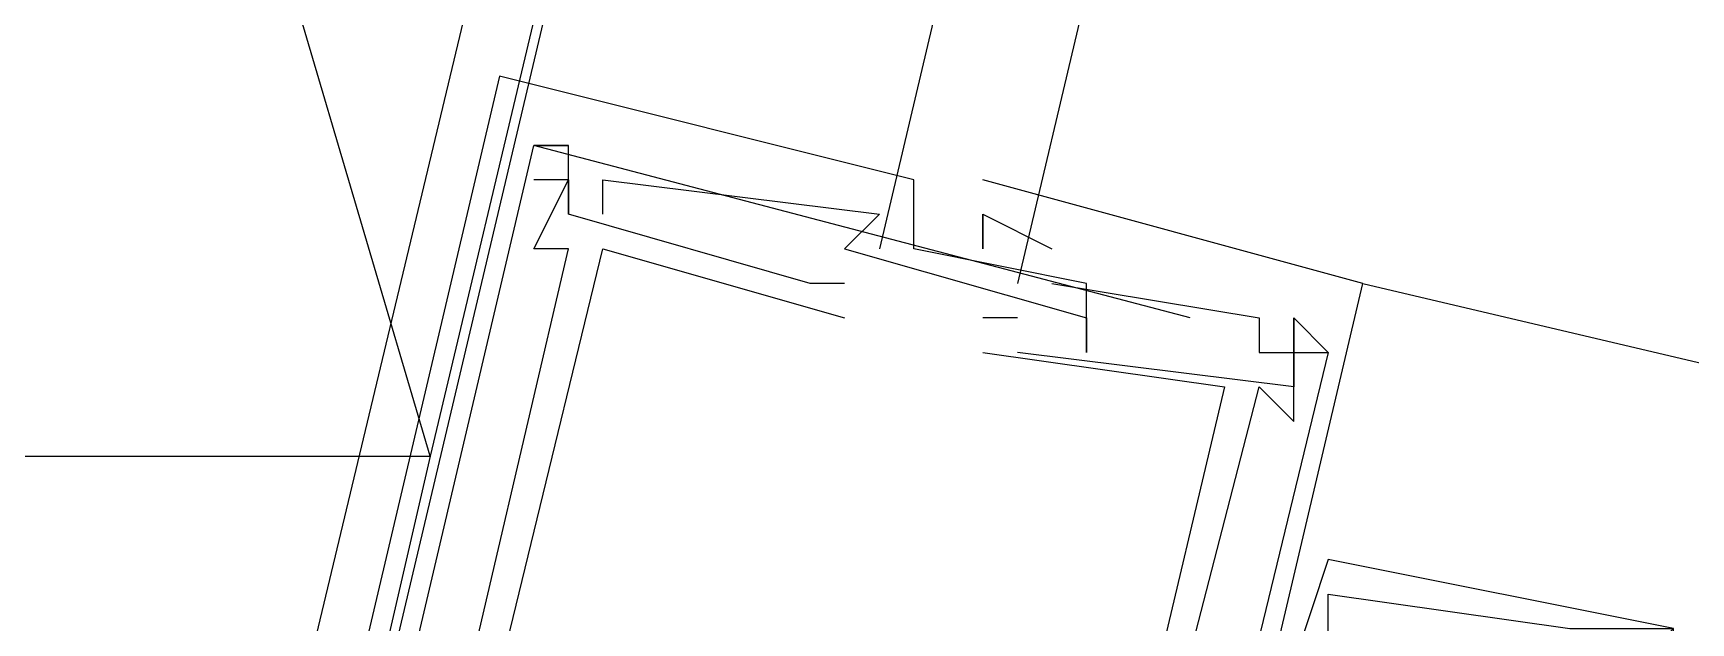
# Model space of a CAD drawing. Header units: feet. Extents: x -84 to 198, y -22 to 181.
# Drawn here: x 108.02 to 108.66, y 95.7 to 95.928 of the extents above; entities that cross this region are included whole.
import ezdxf

# ---------------------------------------------------------------- set-up
doc = ezdxf.new("R2010")
doc.units = ezdxf.units.FT
for name, color, linetype in [('A-AREA-UNIDAD', 30, 'CONTINUOUS'), ('A-LINEA', 7, 'CONTINUOUS'), ('A-MURO-CONCRETO', 8, 'CONTINUOUS')]:
    doc.layers.add(name, color=color, linetype=linetype)

msp = doc.modelspace()

# ---------------------------------------------------------------- linework, layer by layer
at = {"layer": 'A-AREA-UNIDAD'}
msp.add_lwpolyline([(112.128, 111.1644), (109.84, 101.5644), (109.36, 101.5644), (109.44, 101.1733), (108.032, 95.2889), (107.6, 95.1644), (105.12, 95.8933), (106.56, 101.9378), (104.512, 101.5644), (104.4, 101.2978), (103.712, 101.2089), (101.312, 100.3733), (101.28, 100.2133), (100.448, 100.1778), (99.872, 97.8133), (101.6, 97.3333), (101.6, 96.2489), (100.928, 93.4578), (103.648, 92.7644), (104.8, 92.8178), (106.64, 92.3733), (107.2, 92.0533), (107.2, 91.0933), (101.84, 68.5689)], dxfattribs=at)
at = {"layer": 'A-LINEA'}
for p, q in [((112.08, 111.3911), (108.4, 95.8311)), ((108.2, 95.9111), (108.2, 95.9111)), ((108.2, 95.9111), (108.2, 95.9111)), ((108.2, 95.9111), (108.2, 95.9111)), ((108.2, 95.9111), (108.2, 95.9111)), ((108.2, 95.9111), (108.2, 95.9111)), ((108.2, 95.9111), (108.2, 95.9111)), ((108.4667, 95.8178), (108.2133, 95.8844)), ((108.2133, 95.8844), (108.2133, 95.8844)), ((108.2133, 95.8844), (108.2133, 95.8844)), ((108.2133, 95.8844), (108.2133, 95.8844)), ((108.2133, 95.8844), (108.2133, 95.8844)), ((108.2133, 95.8844), (108.2133, 95.8844)), ((108.2133, 95.8844), (108.2133, 95.8844)), ((108.2133, 95.8844), (108.2133, 95.8844)), ((108.2133, 95.8844), (108.2133, 95.8844)), ((108.2133, 95.8844), (108.2133, 95.8844)), ((108.2133, 95.8844), (108.2133, 95.8844)), ((108.2133, 95.8844), (108.2133, 95.8844)), ((108.2133, 95.8844), (108.2133, 95.8844)), ((108.2267, 95.8844), (108.2267, 95.8844)), ((108.2267, 95.8844), (108.2267, 95.8844)), ((108.2267, 95.8844), (108.2267, 95.8844)), ((108.2267, 95.8844), (108.2267, 95.8844)), ((108.2267, 95.8844), (108.2267, 95.8844)), ((108.2267, 95.8844), (108.2267, 95.8844)), ((108.2267, 95.8844), (108.2267, 95.8844)), ((108.2267, 95.8844), (108.2267, 95.8844)), ((108.2267, 95.8844), (108.2267, 95.8844)), ((108.2267, 95.8844), (108.2267, 95.8844)), ((108.2267, 95.8844), (108.2267, 95.8844)), ((108.2267, 95.8844), (108.2267, 95.8844)), ((108.2133, 95.8711), (108.2133, 95.8711)), ((108.2133, 95.8711), (108.2133, 95.8711)), ((108.2133, 95.8711), (108.2133, 95.8711)), ((108.2133, 95.8711), (108.2133, 95.8711)), ((108.2133, 95.8711), (108.2133, 95.8711)), ((108.2133, 95.8711), (108.2133, 95.8711)), ((108.2267, 95.8711), (108.2267, 95.8711)), ((108.2267, 95.8711), (108.2267, 95.8578)), ((108.2267, 95.8711), (108.2267, 95.8711)), ((108.2267, 95.8711), (108.2267, 95.8711)), ((108.2267, 95.8711), (108.2267, 95.8578)), ((108.2267, 95.8711), (108.2267, 95.8711)), ((108.2267, 95.8711), (108.2267, 95.8711)), ((108.2267, 95.8711), (108.2267, 95.8578)), ((108.2267, 95.8711), (108.2267, 95.8711)), ((108.2267, 95.8711), (108.2267, 95.8711)), ((108.2267, 95.8711), (108.2267, 95.8578)), ((108.2267, 95.8711), (108.2267, 95.8711)), ((108.2267, 95.8711), (108.2267, 95.8711)), ((108.2267, 95.8711), (108.2267, 95.8578)), ((108.2267, 95.8711), (108.2267, 95.8711)), ((108.2267, 95.8711), (108.2267, 95.8711)), ((108.2267, 95.8711), (108.2267, 95.8578)), ((108.2267, 95.8711), (108.2267, 95.8711)), ((108.24, 95.8711), (108.24, 95.8711)), ((108.24, 95.8711), (108.24, 95.8711)), ((108.24, 95.8711), (108.24, 95.8711)), ((108.24, 95.8711), (108.24, 95.8711)), ((108.24, 95.8711), (108.24, 95.8711)), ((108.24, 95.8711), (108.24, 95.8711)), ((108.36, 95.8711), (108.36, 95.8711)), ((108.36, 95.8711), (108.36, 95.8711)), ((108.36, 95.8711), (108.36, 95.8711)), ((108.36, 95.8711), (108.36, 95.8711)), ((108.36, 95.8711), (108.36, 95.8711)), ((108.36, 95.8711), (108.36, 95.8711)), ((108.3867, 95.8711), (108.3867, 95.8711)), ((108.3867, 95.8711), (108.3867, 95.8711)), ((108.3867, 95.8711), (108.3867, 95.8711)), ((108.3867, 95.8711), (108.3867, 95.8711)), ((108.3867, 95.8711), (108.3867, 95.8711)), ((108.3867, 95.8711), (108.3867, 95.8711)), ((108.2267, 95.8578), (108.2267, 95.8578)), ((108.2267, 95.8578), (108.2267, 95.8578)), ((108.2267, 95.8578), (108.2267, 95.8578)), ((108.2267, 95.8578), (108.2267, 95.8578)), ((108.2267, 95.8578), (108.2267, 95.8578)), ((108.2267, 95.8578), (108.2267, 95.8578)), ((108.2267, 95.8578), (108.2267, 95.8578)), ((108.2267, 95.8578), (108.2267, 95.8578)), ((108.2267, 95.8578), (108.2267, 95.8578)), ((108.2267, 95.8578), (108.2267, 95.8578)), ((108.2267, 95.8578), (108.2267, 95.8578)), ((108.2267, 95.8578), (108.2267, 95.8578)), ((108.24, 95.8578), (108.24, 95.8578)), ((108.24, 95.8578), (108.24, 95.8578)), ((108.24, 95.8578), (108.24, 95.8578)), ((108.24, 95.8578), (108.24, 95.8578)), ((108.24, 95.8578), (108.24, 95.8578)), ((108.24, 95.8578), (108.24, 95.8578)), ((108.3467, 95.8578), (108.3467, 95.8578)), ((108.3467, 95.8578), (108.3467, 95.8578)), ((108.3467, 95.8578), (108.3467, 95.8578)), ((108.3467, 95.8578), (108.3467, 95.8578)), ((108.3467, 95.8578), (108.3467, 95.8578)), ((108.3467, 95.8578), (108.3467, 95.8578)), ((108.3867, 95.8578), (108.3867, 95.8578)), ((108.3867, 95.8578), (108.3867, 95.8578)), ((108.3867, 95.8578), (108.3867, 95.8578)), ((108.3867, 95.8578), (108.3867, 95.8578)), ((108.3867, 95.8578), (108.3867, 95.8578)), ((108.3867, 95.8578), (108.3867, 95.8578)), ((108.3867, 95.8578), (108.3867, 95.8578)), ((108.3867, 95.8578), (108.3867, 95.8578)), ((108.3867, 95.8578), (108.3867, 95.8578)), ((108.3867, 95.8578), (108.3867, 95.8578)), ((108.3867, 95.8578), (108.3867, 95.8578)), ((108.3867, 95.8578), (108.3867, 95.8578)), ((108.2133, 95.8444), (108.2133, 95.8444)), ((108.2133, 95.8444), (108.2133, 95.8444)), ((108.2133, 95.8444), (108.2133, 95.8444)), ((108.2133, 95.8444), (108.2133, 95.8444)), ((108.2133, 95.8444), (108.2133, 95.8444)), ((108.2133, 95.8444), (108.2133, 95.8444)), ((108.2267, 95.8444), (108.2267, 95.8444)), ((108.2267, 95.8444), (108.2267, 95.8444)), ((108.2267, 95.8444), (108.2267, 95.8444)), ((108.2267, 95.8444), (108.2267, 95.8444)), ((108.2267, 95.8444), (108.2267, 95.8444)), ((108.2267, 95.8444), (108.2267, 95.8444)), ((108.24, 95.8444), (108.24, 95.8444)), ((108.24, 95.8444), (108.24, 95.8444)), ((108.24, 95.8444), (108.24, 95.8444)), ((108.24, 95.8444), (108.24, 95.8444)), ((108.24, 95.8444), (108.24, 95.8444)), ((108.24, 95.8444), (108.24, 95.8444)), ((108.3333, 95.8444), (108.3333, 95.8444)), ((108.3333, 95.8444), (108.3333, 95.8444)), ((108.3333, 95.8444), (108.3333, 95.8444)), ((108.3333, 95.8444), (108.3333, 95.8444)), ((108.3333, 95.8444), (108.3333, 95.8444)), ((108.3333, 95.8444), (108.3333, 95.8444)), ((108.3467, 95.8444), (108.3467, 95.8444)), ((108.3467, 95.8444), (108.3467, 95.8444)), ((108.3467, 95.8444), (108.3467, 95.8444)), ((108.3467, 95.8444), (108.3467, 95.8444)), ((108.3467, 95.8444), (108.3467, 95.8444)), ((108.3467, 95.8444), (108.3467, 95.8444)), ((108.36, 95.8444), (108.36, 95.8444)), ((108.36, 95.8444), (108.36, 95.8444)), ((108.36, 95.8444), (108.36, 95.8444)), ((108.36, 95.8444), (108.36, 95.8444)), ((108.36, 95.8444), (108.36, 95.8444)), ((108.36, 95.8444), (108.36, 95.8444)), ((108.3867, 95.8444), (108.3867, 95.8444)), ((108.3867, 95.8444), (108.3867, 95.8444)), ((108.3867, 95.8444), (108.3867, 95.8444)), ((108.3867, 95.8444), (108.3867, 95.8444)), ((108.3867, 95.8444), (108.3867, 95.8444)), ((108.3867, 95.8444), (108.3867, 95.8444)), ((108.4133, 95.8444), (108.4133, 95.8444)), ((108.4133, 95.8444), (108.4133, 95.8444)), ((108.4133, 95.8444), (108.4133, 95.8444)), ((108.4133, 95.8444), (108.4133, 95.8444)), ((108.4133, 95.8444), (108.4133, 95.8444)), ((108.4133, 95.8444), (108.4133, 95.8444)), ((108.32, 95.8311), (108.32, 95.8311)), ((108.32, 95.8311), (108.32, 95.8311)), ((108.32, 95.8311), (108.32, 95.8311)), ((108.32, 95.8311), (108.32, 95.8311)), ((108.32, 95.8311), (108.32, 95.8311)), ((108.32, 95.8311), (108.32, 95.8311)), ((108.3333, 95.8311), (108.3333, 95.8311)), ((108.3333, 95.8311), (108.3333, 95.8311)), ((108.3333, 95.8311), (108.3333, 95.8311)), ((108.3333, 95.8311), (108.3333, 95.8311)), ((108.3333, 95.8311), (108.3333, 95.8311)), ((108.3333, 95.8311), (108.3333, 95.8311)), ((108.4133, 95.8311), (108.4133, 95.8311)), ((108.4133, 95.8311), (108.4133, 95.8311)), ((108.4133, 95.8311), (108.4133, 95.8311)), ((108.4133, 95.8311), (108.4133, 95.8311)), ((108.4133, 95.8311), (108.4133, 95.8311)), ((108.4133, 95.8311), (108.4133, 95.8311)), ((108.4267, 95.8311), (108.4267, 95.8311)), ((108.4267, 95.8311), (108.4267, 95.8311)), ((108.4267, 95.8311), (108.4267, 95.8311)), ((108.4267, 95.8311), (108.4267, 95.8311)), ((108.4267, 95.8311), (108.4267, 95.8311)), ((108.4267, 95.8311), (108.4267, 95.8311)), ((108.5333, 95.8311), (108.5333, 95.8311)), ((108.5333, 95.8311), (108.5333, 95.8311)), ((108.5333, 95.8311), (108.5333, 95.8311)), ((108.5333, 95.8311), (108.5333, 95.8311)), ((108.5333, 95.8311), (108.5333, 95.8311)), ((108.5333, 95.8311), (116.84, 93.8711)), ((108.5333, 95.8311), (108.5333, 95.8311)), ((108.3333, 95.8178), (108.3333, 95.8178)), ((108.3333, 95.8178), (108.3333, 95.8178)), ((108.3333, 95.8178), (108.3333, 95.8178)), ((108.3333, 95.8178), (108.3333, 95.8178)), ((108.3333, 95.8178), (108.3333, 95.8178)), ((108.3333, 95.8178), (108.3333, 95.8178)), ((108.4, 95.8178), (108.3867, 95.8178)), ((108.3867, 95.8178), (108.3867, 95.8178)), ((108.4, 95.8178), (108.3867, 95.8178)), ((108.3867, 95.8178), (108.3867, 95.8178)), ((108.4, 95.8178), (108.3867, 95.8178)), ((108.3867, 95.8178), (108.3867, 95.8178)), ((108.4, 95.8178), (108.3867, 95.8178)), ((108.3867, 95.8178), (108.3867, 95.8178)), ((108.4, 95.8178), (108.3867, 95.8178)), ((108.3867, 95.8178), (108.3867, 95.8178)), ((108.4, 95.8178), (108.3867, 95.8178)), ((108.3867, 95.8178), (108.3867, 95.8178)), ((108.4, 95.8178), (108.4, 95.8178)), ((108.4, 95.8178), (108.4, 95.8178)), ((108.4, 95.8178), (108.4, 95.8178)), ((108.4, 95.8178), (108.4, 95.8178)), ((108.4, 95.8178), (108.4, 95.8178)), ((108.4, 95.8178), (108.4, 95.8178)), ((108.4267, 95.8178), (108.4267, 95.8178)), ((108.4267, 95.8178), (108.4267, 95.8178)), ((108.4267, 95.8178), (108.4267, 95.8178)), ((108.4267, 95.8178), (108.4267, 95.8178)), ((108.4267, 95.8178), (108.4267, 95.8178)), ((108.4267, 95.8178), (108.4267, 95.8178)), ((108.4267, 95.8178), (108.4267, 95.8178)), ((108.4267, 95.8178), (108.4267, 95.8178)), ((108.4267, 95.8178), (108.4267, 95.8178)), ((108.4267, 95.8178), (108.4267, 95.8178)), ((108.4267, 95.8178), (108.4267, 95.8178)), ((108.4267, 95.8178), (108.4267, 95.8178)), ((108.4933, 95.8178), (108.4933, 95.8178)), ((108.4933, 95.8178), (108.4933, 95.8178)), ((108.4933, 95.8178), (108.4933, 95.8178)), ((108.4933, 95.8178), (108.4933, 95.8178)), ((108.4933, 95.8178), (108.4933, 95.8178)), ((108.4933, 95.8178), (108.4933, 95.8178)), ((108.5067, 95.8178), (108.5067, 95.8178)), ((108.5067, 95.8178), (108.5067, 95.8178)), ((108.5067, 95.8178), (108.5067, 95.8178)), ((108.5067, 95.8178), (108.5067, 95.8178)), ((108.5067, 95.8178), (108.5067, 95.8178)), ((108.5067, 95.8178), (108.5067, 95.8178)), ((108.5067, 95.8178), (108.5067, 95.8178)), ((108.5067, 95.8178), (108.5067, 95.8178)), ((108.5067, 95.8178), (108.5067, 95.8178)), ((108.5067, 95.8178), (108.5067, 95.8178)), ((108.5067, 95.8178), (108.5067, 95.8178)), ((108.5067, 95.8178), (108.5067, 95.8178)), ((108.3867, 95.8044), (108.3867, 95.8044)), ((108.3867, 95.8044), (108.3867, 95.8044)), ((108.3867, 95.8044), (108.3867, 95.8044)), ((108.3867, 95.8044), (108.3867, 95.8044)), ((108.3867, 95.8044), (108.3867, 95.8044)), ((108.3867, 95.8044), (108.3867, 95.8044)), ((108.4, 95.8044), (108.4, 95.8044)), ((108.4, 95.8044), (108.4, 95.8044)), ((108.4, 95.8044), (108.4, 95.8044)), ((108.4, 95.8044), (108.4, 95.8044)), ((108.4, 95.8044), (108.4, 95.8044)), ((108.4, 95.8044), (108.4, 95.8044)), ((108.4, 95.8044), (108.4, 95.8044)), ((108.4, 95.8044), (108.4, 95.8044)), ((108.4, 95.8044), (108.4, 95.8044)), ((108.4, 95.8044), (108.4, 95.8044)), ((108.4, 95.8044), (108.4, 95.8044)), ((108.4, 95.8044), (108.4, 95.8044)), ((108.4267, 95.8044), (108.4267, 95.8044)), ((108.4267, 95.8044), (108.4267, 95.8044)), ((108.4267, 95.8044), (108.4267, 95.8044)), ((108.4267, 95.8044), (108.4267, 95.8044)), ((108.4267, 95.8044), (108.4267, 95.8044)), ((108.4267, 95.8044), (108.4267, 95.8044)), ((108.4933, 95.8044), (108.4933, 95.8044)), ((108.4933, 95.8044), (108.4933, 95.8044)), ((108.4933, 95.8044), (108.4933, 95.8044)), ((108.4933, 95.8044), (108.4933, 95.8044)), ((108.4933, 95.8044), (108.4933, 95.8044)), ((108.4933, 95.8044), (108.4933, 95.8044)), ((108.5067, 95.8044), (108.5067, 95.8044)), ((108.5067, 95.8044), (108.5067, 95.8044)), ((108.5067, 95.8044), (108.5067, 95.8044)), ((108.5067, 95.8044), (108.5067, 95.8044)), ((108.5067, 95.8044), (108.5067, 95.8044)), ((108.5067, 95.8044), (108.5067, 95.8044)), ((108.5067, 95.8044), (108.5067, 95.8044)), ((108.5067, 95.8044), (108.5067, 95.8044)), ((108.5067, 95.8044), (108.5067, 95.8044)), ((108.5067, 95.8044), (108.5067, 95.8044)), ((108.5067, 95.8044), (108.5067, 95.8044)), ((108.5067, 95.8044), (108.5067, 95.8044)), ((108.52, 95.8044), (108.52, 95.8044)), ((108.52, 95.8044), (108.52, 95.8044)), ((108.52, 95.8044), (108.52, 95.8044)), ((108.52, 95.8044), (108.52, 95.8044)), ((108.52, 95.8044), (108.52, 95.8044)), ((108.52, 95.8044), (108.52, 95.8044)), ((108.48, 95.7911), (108.48, 95.7911)), ((108.48, 95.7911), (108.48, 95.7911)), ((108.48, 95.7911), (108.48, 95.7911)), ((108.48, 95.7911), (108.48, 95.7911)), ((108.48, 95.7911), (108.48, 95.7911)), ((108.48, 95.7911), (108.48, 95.7911)), ((108.4933, 95.7911), (108.4933, 95.7911)), ((108.4933, 95.7911), (108.4933, 95.7911)), ((108.4933, 95.7911), (108.4933, 95.7911)), ((108.4933, 95.7911), (108.4933, 95.7911)), ((108.4933, 95.7911), (108.4933, 95.7911)), ((108.4933, 95.7911), (108.4933, 95.7911)), ((108.5067, 95.7911), (108.5067, 95.7911)), ((108.5067, 95.7911), (108.5067, 95.7911)), ((108.5067, 95.7911), (108.5067, 95.7911)), ((108.5067, 95.7911), (108.5067, 95.7911)), ((108.5067, 95.7911), (108.5067, 95.7911)), ((108.5067, 95.7911), (108.5067, 95.7911)), ((108.4933, 95.7778), (108.4933, 95.7778)), ((108.4933, 95.7778), (108.4933, 95.7778)), ((108.4933, 95.7778), (108.4933, 95.7778)), ((108.4933, 95.7778), (108.4933, 95.7778)), ((108.4933, 95.7778), (108.4933, 95.7778)), ((108.4933, 95.7778), (108.4933, 95.7778)), ((108.5067, 95.7778), (108.5067, 95.7778)), ((108.5067, 95.7778), (108.5067, 95.7778)), ((108.5067, 95.7778), (108.5067, 95.7778)), ((108.5067, 95.7778), (108.5067, 95.7778)), ((108.5067, 95.7778), (108.5067, 95.7778)), ((108.5067, 95.7778), (108.5067, 95.7778)), ((108.52, 95.7244), (108.52, 95.7244)), ((108.52, 95.7244), (108.52, 95.7244)), ((108.52, 95.7244), (108.52, 95.7244)), ((108.52, 95.7244), (108.52, 95.7244)), ((108.52, 95.7244), (108.52, 95.7244)), ((108.52, 95.7244), (108.52, 95.7244)), ((108.52, 95.7111), (108.52, 95.7111)), ((108.52, 95.7111), (108.52, 95.7111)), ((108.52, 95.7111), (108.52, 95.7111)), ((108.52, 95.7111), (108.52, 95.7111)), ((108.52, 95.7111), (108.52, 95.7111)), ((108.52, 95.7111), (108.52, 95.7111))]:
    msp.add_line(p, q, dxfattribs=at)
for points in [[(113.9867, 110.9911), (112.04, 111.4444), (108.3467, 95.8444)], [(108.0133, 95.0711), (109.5467, 101.5511), (106.6267, 102.2444), (105.0933, 95.7644), (108.0133, 95.0711)], [(108.4267, 95.8044), (108.4267, 95.8311), (108.36, 95.8444), (108.36, 95.8711), (108.2, 95.9111), (108.04, 95.2311), (108.0533, 95.2311), (108.0533, 95.2444)], [(108.4267, 95.8044), (108.4267, 95.8311), (108.36, 95.8444), (108.36, 95.8711), (108.2, 95.9111), (108.04, 95.2311), (108.0533, 95.2311), (108.0533, 95.2444)], [(108.4267, 95.8044), (108.4267, 95.8311), (108.36, 95.8444), (108.36, 95.8711), (108.2, 95.9111), (108.04, 95.2311), (108.0533, 95.2311), (108.0533, 95.2444)], [(108.4267, 95.8044), (108.4267, 95.8311), (108.36, 95.8444), (108.36, 95.8711), (108.2, 95.9111), (108.04, 95.2311), (108.0533, 95.2311), (108.0533, 95.2444)], [(108.4267, 95.8044), (108.4267, 95.8311), (108.36, 95.8444), (108.36, 95.8711), (108.2, 95.9111), (108.04, 95.2311), (108.0533, 95.2311), (108.0533, 95.2444)], [(108.4267, 95.8044), (108.4267, 95.8311), (108.36, 95.8444), (108.36, 95.8711), (108.2, 95.9111), (108.04, 95.2311), (108.0533, 95.2311), (108.0533, 95.2444)], [(108.1067, 95.4311), (108.1333, 95.4178), (108.1333, 95.4311), (108.12, 95.4311), (108.1067, 95.4311), (108.2133, 95.8844), (108.2267, 95.8844)], [(108.1067, 95.4311), (108.1333, 95.4178), (108.1333, 95.4311), (108.12, 95.4311), (108.1067, 95.4311), (108.2133, 95.8844), (108.2267, 95.8844)], [(108.1067, 95.4311), (108.1333, 95.4178), (108.1333, 95.4311), (108.12, 95.4311), (108.1067, 95.4311), (108.2133, 95.8844), (108.2267, 95.8844)], [(108.1067, 95.4311), (108.1333, 95.4178), (108.1333, 95.4311), (108.12, 95.4311), (108.1067, 95.4311), (108.2133, 95.8844), (108.2267, 95.8844)], [(108.1067, 95.4311), (108.1333, 95.4178), (108.1333, 95.4311), (108.12, 95.4311), (108.1067, 95.4311), (108.2133, 95.8844), (108.2267, 95.8844)], [(108.1067, 95.4311), (108.1333, 95.4178), (108.1333, 95.4311), (108.12, 95.4311), (108.1067, 95.4311), (108.2133, 95.8844), (108.2267, 95.8844)], [(108.3333, 95.8311), (108.32, 95.8311), (108.2267, 95.8578), (108.2267, 95.8844), (108.2133, 95.8844)], [(108.3333, 95.8311), (108.32, 95.8311), (108.2267, 95.8578), (108.2267, 95.8844), (108.2133, 95.8844)], [(108.3333, 95.8311), (108.32, 95.8311), (108.2267, 95.8578), (108.2267, 95.8844), (108.2133, 95.8844)], [(108.3333, 95.8311), (108.32, 95.8311), (108.2267, 95.8578), (108.2267, 95.8844), (108.2133, 95.8844)], [(108.3333, 95.8311), (108.32, 95.8311), (108.2267, 95.8578), (108.2267, 95.8844), (108.2133, 95.8844)], [(108.3333, 95.8311), (108.32, 95.8311), (108.2267, 95.8578), (108.2267, 95.8844), (108.2133, 95.8844)], [(108.12, 95.4444), (108.12, 95.4311), (108.12, 95.4444), (108.1333, 95.4444), (108.2267, 95.8444), (108.2133, 95.8444), (108.2267, 95.8711), (108.2133, 95.8711)], [(108.12, 95.4444), (108.12, 95.4311), (108.12, 95.4444), (108.1333, 95.4444), (108.2267, 95.8444), (108.2133, 95.8444), (108.2267, 95.8711), (108.2133, 95.8711)], [(108.12, 95.4444), (108.12, 95.4311), (108.12, 95.4444), (108.1333, 95.4444), (108.2267, 95.8444), (108.2133, 95.8444), (108.2267, 95.8711), (108.2133, 95.8711)], [(108.12, 95.4444), (108.12, 95.4311), (108.12, 95.4444), (108.1333, 95.4444), (108.2267, 95.8444), (108.2133, 95.8444), (108.2267, 95.8711), (108.2133, 95.8711)], [(108.12, 95.4444), (108.12, 95.4311), (108.12, 95.4444), (108.1333, 95.4444), (108.2267, 95.8444), (108.2133, 95.8444), (108.2267, 95.8711), (108.2133, 95.8711)], [(108.12, 95.4444), (108.12, 95.4311), (108.12, 95.4444), (108.1333, 95.4444), (108.2267, 95.8444), (108.2133, 95.8444), (108.2267, 95.8711), (108.2133, 95.8711)], [(108.24, 95.8578), (108.24, 95.8711), (108.3467, 95.8578), (108.3333, 95.8444)], [(108.24, 95.8578), (108.24, 95.8711), (108.3467, 95.8578), (108.3333, 95.8444)], [(108.24, 95.8578), (108.24, 95.8711), (108.3467, 95.8578), (108.3333, 95.8444)], [(108.24, 95.8578), (108.24, 95.8711), (108.3467, 95.8578), (108.3333, 95.8444)], [(108.24, 95.8578), (108.24, 95.8711), (108.3467, 95.8578), (108.3333, 95.8444)], [(108.24, 95.8578), (108.24, 95.8711), (108.3467, 95.8578), (108.3333, 95.8444)], [(108.3733, 95.1644), (108.3733, 95.1511), (108.5333, 95.8311), (108.3867, 95.8711)], [(108.3733, 95.1644), (108.3733, 95.1511), (108.5333, 95.8311), (108.3867, 95.8711)], [(108.3733, 95.1644), (108.3733, 95.1511), (108.5333, 95.8311), (108.3867, 95.8711)], [(108.3733, 95.1644), (108.3733, 95.1511), (108.5333, 95.8311), (108.3867, 95.8711)], [(108.3733, 95.1644), (108.3733, 95.1511), (108.5333, 95.8311), (108.3867, 95.8711)], [(108.3733, 95.1644), (108.3733, 95.1511), (108.5333, 95.8311), (108.3867, 95.8711)], [(108.3867, 95.8578), (108.3867, 95.8444), (108.3867, 95.8578), (108.4133, 95.8444)], [(108.3867, 95.8578), (108.3867, 95.8444), (108.3867, 95.8578), (108.4133, 95.8444)], [(108.3867, 95.8578), (108.3867, 95.8444), (108.3867, 95.8578), (108.4133, 95.8444)], [(108.3867, 95.8578), (108.3867, 95.8444), (108.3867, 95.8578), (108.4133, 95.8444)], [(108.3867, 95.8578), (108.3867, 95.8444), (108.3867, 95.8578), (108.4133, 95.8444)], [(108.3867, 95.8578), (108.3867, 95.8444), (108.3867, 95.8578), (108.4133, 95.8444)], [(108.08, 95.3378), (108.12, 95.3378), (108.2, 95.3244), (108.2, 95.3111), (108.2133, 95.3244), (108.2133, 95.3244), (108.12, 95.3511), (108.24, 95.8444), (108.3333, 95.8178)], [(108.08, 95.3378), (108.12, 95.3378), (108.2, 95.3244), (108.2, 95.3111), (108.2133, 95.3244), (108.2133, 95.3244), (108.12, 95.3511), (108.24, 95.8444), (108.3333, 95.8178)], [(108.08, 95.3378), (108.12, 95.3378), (108.2, 95.3244), (108.2, 95.3111), (108.2133, 95.3244), (108.2133, 95.3244), (108.12, 95.3511), (108.24, 95.8444), (108.3333, 95.8178)], [(108.08, 95.3378), (108.12, 95.3378), (108.2, 95.3244), (108.2, 95.3111), (108.2133, 95.3244), (108.2133, 95.3244), (108.12, 95.3511), (108.24, 95.8444), (108.3333, 95.8178)], [(108.08, 95.3378), (108.12, 95.3378), (108.2, 95.3244), (108.2, 95.3111), (108.2133, 95.3244), (108.2133, 95.3244), (108.12, 95.3511), (108.24, 95.8444), (108.3333, 95.8178)], [(108.08, 95.3378), (108.12, 95.3378), (108.2, 95.3244), (108.2, 95.3111), (108.2133, 95.3244), (108.2133, 95.3244), (108.12, 95.3511), (108.24, 95.8444), (108.3333, 95.8178)], [(108.3333, 95.8444), (108.4267, 95.8178), (108.4267, 95.8044)], [(108.3333, 95.8444), (108.4267, 95.8178), (108.4267, 95.8044)], [(108.3333, 95.8444), (108.4267, 95.8178), (108.4267, 95.8044)], [(108.3333, 95.8444), (108.4267, 95.8178), (108.4267, 95.8044)], [(108.3333, 95.8444), (108.4267, 95.8178), (108.4267, 95.8044)], [(108.3333, 95.8444), (108.4267, 95.8178), (108.4267, 95.8044)], [(108.4133, 95.8311), (108.4933, 95.8178), (108.4933, 95.8044), (108.5067, 95.8044), (108.5067, 95.8178), (108.52, 95.8044)], [(108.4133, 95.8311), (108.4933, 95.8178), (108.4933, 95.8044), (108.5067, 95.8044), (108.5067, 95.8178), (108.52, 95.8044)], [(108.4133, 95.8311), (108.4933, 95.8178), (108.4933, 95.8044), (108.5067, 95.8044), (108.5067, 95.8178), (108.52, 95.8044)], [(108.4133, 95.8311), (108.4933, 95.8178), (108.4933, 95.8044), (108.5067, 95.8044), (108.5067, 95.8178), (108.52, 95.8044)], [(108.4133, 95.8311), (108.4933, 95.8178), (108.4933, 95.8044), (108.5067, 95.8044), (108.5067, 95.8178), (108.52, 95.8044)], [(108.4133, 95.8311), (108.4933, 95.8178), (108.4933, 95.8044), (108.5067, 95.8044), (108.5067, 95.8178), (108.52, 95.8044)], [(108.4933, 95.7911), (108.5067, 95.7778), (108.5067, 95.8044), (108.52, 95.8044), (108.5067, 95.8178), (108.5067, 95.7911), (108.4, 95.8044)], [(108.4933, 95.7911), (108.5067, 95.7778), (108.5067, 95.8044), (108.52, 95.8044), (108.5067, 95.8178), (108.5067, 95.7911), (108.4, 95.8044)], [(108.4933, 95.7911), (108.5067, 95.7778), (108.5067, 95.8044), (108.52, 95.8044), (108.5067, 95.8178), (108.5067, 95.7911), (108.4, 95.8044)], [(108.4933, 95.7911), (108.5067, 95.7778), (108.5067, 95.8044), (108.52, 95.8044), (108.5067, 95.8178), (108.5067, 95.7911), (108.4, 95.8044)], [(108.4933, 95.7911), (108.5067, 95.7778), (108.5067, 95.8044), (108.52, 95.8044), (108.5067, 95.8178), (108.5067, 95.7911), (108.4, 95.8044)], [(108.4933, 95.7911), (108.5067, 95.7778), (108.5067, 95.8044), (108.52, 95.8044), (108.5067, 95.8178), (108.5067, 95.7911), (108.4, 95.8044)], [(108.3867, 95.8044), (108.48, 95.7911), (108.36, 95.2844), (108.28, 95.3111), (108.28, 95.3111)], [(108.3867, 95.8044), (108.48, 95.7911), (108.36, 95.2844), (108.28, 95.3111), (108.28, 95.3111)], [(108.3867, 95.8044), (108.48, 95.7911), (108.36, 95.2844), (108.28, 95.3111), (108.28, 95.3111)], [(108.3867, 95.8044), (108.48, 95.7911), (108.36, 95.2844), (108.28, 95.3111), (108.28, 95.3111)], [(108.3867, 95.8044), (108.48, 95.7911), (108.36, 95.2844), (108.28, 95.3111), (108.28, 95.3111)], [(108.3867, 95.8044), (108.48, 95.7911), (108.36, 95.2844), (108.28, 95.3111), (108.28, 95.3111)], [(108.52, 95.8044), (108.4133, 95.3644), (108.4, 95.3644), (108.4, 95.3778)], [(108.52, 95.8044), (108.4133, 95.3644), (108.4, 95.3644), (108.4, 95.3778)], [(108.52, 95.8044), (108.4133, 95.3644), (108.4, 95.3644), (108.4, 95.3778)], [(108.52, 95.8044), (108.4133, 95.3644), (108.4, 95.3644), (108.4, 95.3778)], [(108.52, 95.8044), (108.4133, 95.3644), (108.4, 95.3644), (108.4, 95.3778)], [(108.52, 95.8044), (108.4133, 95.3644), (108.4, 95.3644), (108.4, 95.3778)], [(108.4133, 95.3644), (108.4133, 95.3778), (108.3867, 95.3778), (108.4933, 95.7911)], [(108.4133, 95.3644), (108.4133, 95.3778), (108.3867, 95.3778), (108.4933, 95.7911)], [(108.4133, 95.3644), (108.4133, 95.3778), (108.3867, 95.3778), (108.4933, 95.7911)], [(108.4133, 95.3644), (108.4133, 95.3778), (108.3867, 95.3778), (108.4933, 95.7911)], [(108.4133, 95.3644), (108.4133, 95.3778), (108.3867, 95.3778), (108.4933, 95.7911)], [(108.4133, 95.3644), (108.4133, 95.3778), (108.3867, 95.3778), (108.4933, 95.7911)], [(108.4933, 95.6044), (108.5333, 95.5911), (108.5333, 95.6044), (108.5333, 95.6311), (108.5467, 95.6578), (108.5467, 95.6844), (108.52, 95.6844), (108.52, 95.7111), (108.6133, 95.6978), (108.6267, 95.6978), (108.6533, 95.6978), (108.64, 95.6844), (108.6533, 95.6844), (108.6533, 95.6978), (108.52, 95.7244), (108.52, 95.7244), (108.5067, 95.6844)], [(108.4933, 95.6044), (108.5333, 95.5911), (108.5333, 95.6044), (108.5333, 95.6311), (108.5467, 95.6578), (108.5467, 95.6844), (108.52, 95.6844), (108.52, 95.7111), (108.6133, 95.6978), (108.6267, 95.6978), (108.6533, 95.6978), (108.64, 95.6844), (108.6533, 95.6844), (108.6533, 95.6978), (108.52, 95.7244), (108.52, 95.7244), (108.5067, 95.6844)], [(108.4933, 95.6044), (108.5333, 95.5911), (108.5333, 95.6044), (108.5333, 95.6311), (108.5467, 95.6578), (108.5467, 95.6844), (108.52, 95.6844), (108.52, 95.7111), (108.6133, 95.6978), (108.6267, 95.6978), (108.6533, 95.6978), (108.64, 95.6844), (108.6533, 95.6844), (108.6533, 95.6978), (108.52, 95.7244), (108.52, 95.7244), (108.5067, 95.6844)], [(108.4933, 95.6044), (108.5333, 95.5911), (108.5333, 95.6044), (108.5333, 95.6311), (108.5467, 95.6578), (108.5467, 95.6844), (108.52, 95.6844), (108.52, 95.7111), (108.6133, 95.6978), (108.6267, 95.6978), (108.6533, 95.6978), (108.64, 95.6844), (108.6533, 95.6844), (108.6533, 95.6978), (108.52, 95.7244), (108.52, 95.7244), (108.5067, 95.6844)], [(108.4933, 95.6044), (108.5333, 95.5911), (108.5333, 95.6044), (108.5333, 95.6311), (108.5467, 95.6578), (108.5467, 95.6844), (108.52, 95.6844), (108.52, 95.7111), (108.6133, 95.6978), (108.6267, 95.6978), (108.6533, 95.6978), (108.64, 95.6844), (108.6533, 95.6844), (108.6533, 95.6978), (108.52, 95.7244), (108.52, 95.7244), (108.5067, 95.6844)], [(108.4933, 95.6044), (108.5333, 95.5911), (108.5333, 95.6044), (108.5333, 95.6311), (108.5467, 95.6578), (108.5467, 95.6844), (108.52, 95.6844), (108.52, 95.7111), (108.6133, 95.6978), (108.6267, 95.6978), (108.6533, 95.6978), (108.64, 95.6844), (108.6533, 95.6844), (108.6533, 95.6978), (108.52, 95.7244), (108.52, 95.7244), (108.5067, 95.6844)]]:
    msp.add_lwpolyline(points, dxfattribs=at)
at = {"layer": 'A-MURO-CONCRETO'}
for points in [[(106.4667, 101.5511), (105.0933, 95.7644), (108.1733, 95.7644), (106.4667, 101.5511)], [(106.4667, 101.5511), (109.5467, 101.5511), (108.1733, 95.7644), (106.4667, 101.5511), (106.4667, 101.5511)], [(105.0933, 95.7644), (108.1733, 95.7644), (108.0133, 95.0711), (105.0933, 95.7644), (105.0933, 95.7644)]]:
    msp.add_lwpolyline(points, dxfattribs=at)

doc.saveas('drawing.dxf')
